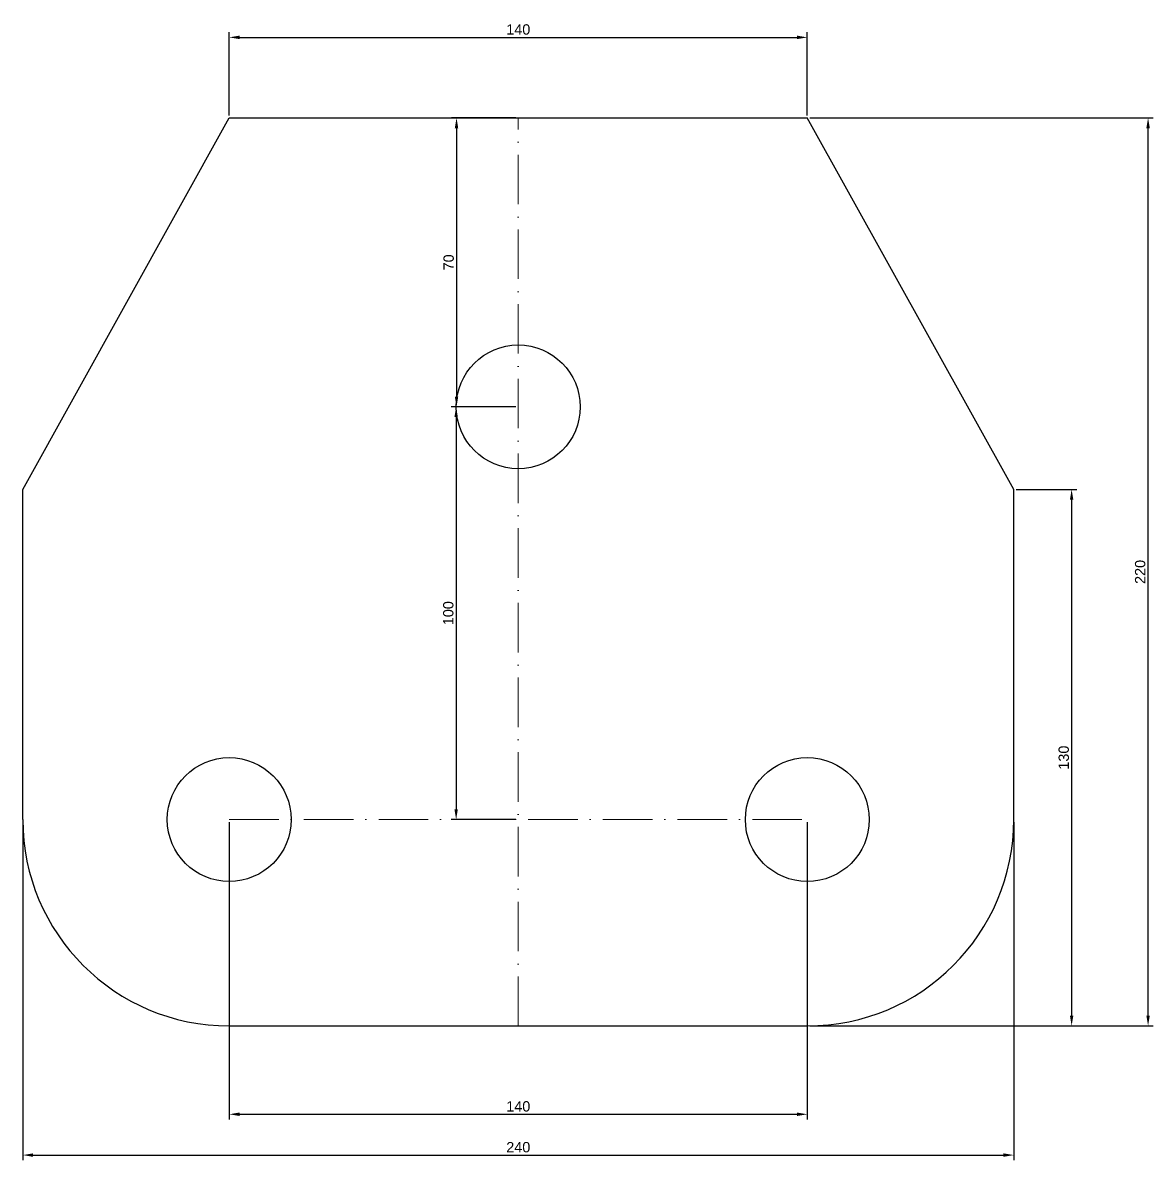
# Model space of a CAD drawing. Header units: millimetres. Extents: x 2433 to 2942, y 547 to 3299.
# Drawn here: x 2650.4 to 2924.2, y 547.3 to 823 of the extents above; entities that cross this region are included whole.
import ezdxf

# ---------------------------------------------------------------- set-up
doc = ezdxf.new("R2010")
doc.units = ezdxf.units.MM
doc.linetypes.add('ACAD_ISO10W100', pattern=[18, 12, -3, 0, -3])
doc.layers.get('0').update_dxf_attribs({"lineweight": 25})
doc.layers.add('eksen çizgisi', color=1, linetype='ACAD_ISO10W100', lineweight=15)
doc.layers.add('ölçülendirme', color=2, linetype='Continuous', lineweight=15)
doc.styles.get("Standard").update_dxf_attribs({"font": 'arial.ttf'})
doc.dimstyles.new('ISO-25', dxfattribs={"dimtxt": 2.5, "dimasz": 2.5, "dimexe": 1.25, "dimexo": 0.625, "dimtad": 1, "dimtxsty": 'Standard', "dimcen": 2.5, "dimadec": 0, "dimazin": 0, "dimtfac": 1, "dimtmove": 0, "dimatfit": 3, "dimfxl": 1, "dimarcsym": 0})

# ---------------------------------------------------------------- blocks, each defined once
blk = doc.blocks.new('*D556')
at = {"layer": 'Defpoints', "color": 0, "transparency": 16777216}
for p in [(2840.38, 819.42), (2700.38, 799.9), (2840.38, 799.9)]:
    blk.add_point(p, dxfattribs=at)
at = {"layer": 'ölçülendirme', "color": 0, "lineweight": -2, "transparency": 16777216}
for p, q in [((2700.38, 800.52), (2700.38, 820.67)), ((2702.88, 819.42), (2837.88, 819.42)), ((2840.38, 800.52), (2840.38, 820.67))]:
    blk.add_line(p, q, dxfattribs=at)
at = {"layer": 'ölçülendirme', "color": 0, "transparency": 16777216}
for points in [[(2702.88, 819.84), (2702.88, 819), (2700.38, 819.42)], [(2837.88, 819.84), (2837.88, 819), (2840.38, 819.42)]]:
    blk.add_solid(points, dxfattribs=at)
at = {"layer": 'ölçülendirme', "color": 0, "transparency": 16777216, "insert": (2770.38, 821.32), "char_height": 2.5, "attachment_point": 5}
blk.add_mtext('140', dxfattribs=at)
blk = doc.blocks.new('*D557')
at = {"layer": 'Defpoints', "color": 0, "transparency": 16777216}
for p in [(2770.38, 799.9), (2755.43, 729.9), (2770.38, 729.9)]:
    blk.add_point(p, dxfattribs=at)
at = {"layer": 'ölçülendirme', "color": 0, "lineweight": -2, "transparency": 16777216}
for p, q in [((2769.75, 799.9), (2754.18, 799.9)), ((2755.43, 797.4), (2755.43, 732.4)), ((2769.75, 729.9), (2754.18, 729.9))]:
    blk.add_line(p, q, dxfattribs=at)
at = {"layer": 'ölçülendirme', "color": 0, "transparency": 16777216}
for points in [[(2755.01, 797.4), (2755.84, 797.4), (2755.43, 799.9)], [(2755.01, 732.4), (2755.84, 732.4), (2755.43, 729.9)]]:
    blk.add_solid(points, dxfattribs=at)
at = {"layer": 'ölçülendirme', "color": 0, "transparency": 16777216, "insert": (2753.53, 764.9), "char_height": 2.5, "attachment_point": 5, "rotation": 90}
blk.add_mtext('70', dxfattribs=at)
blk = doc.blocks.new('*D558')
at = {"layer": 'Defpoints', "color": 0, "transparency": 16777216}
for p in [(2770.38, 729.9), (2755.34, 629.9), (2770.38, 629.9)]:
    blk.add_point(p, dxfattribs=at)
at = {"layer": 'ölçülendirme', "color": 0, "lineweight": -2, "transparency": 16777216}
for p, q in [((2769.75, 729.9), (2754.09, 729.9)), ((2755.34, 727.4), (2755.34, 632.4)), ((2769.75, 629.9), (2754.09, 629.9))]:
    blk.add_line(p, q, dxfattribs=at)
at = {"layer": 'ölçülendirme', "color": 0, "transparency": 16777216}
for points in [[(2754.92, 727.4), (2755.75, 727.4), (2755.34, 729.9)], [(2754.92, 632.4), (2755.75, 632.4), (2755.34, 629.9)]]:
    blk.add_solid(points, dxfattribs=at)
at = {"layer": 'ölçülendirme', "color": 0, "transparency": 16777216, "insert": (2753.44, 679.9), "char_height": 2.5, "attachment_point": 5, "rotation": 90}
blk.add_mtext('100', dxfattribs=at)
blk = doc.blocks.new('*D559')
at = {"layer": 'Defpoints', "color": 0, "transparency": 16777216}
for p in [(2700.38, 629.9), (2840.38, 629.9), (2840.38, 558.49)]:
    blk.add_point(p, dxfattribs=at)
at = {"layer": 'ölçülendirme', "color": 0, "lineweight": -2, "transparency": 16777216}
for p, q in [((2700.38, 629.27), (2700.38, 557.24)), ((2840.38, 629.27), (2840.38, 557.24)), ((2702.88, 558.49), (2837.88, 558.49))]:
    blk.add_line(p, q, dxfattribs=at)
at = {"layer": 'ölçülendirme', "color": 0, "transparency": 16777216}
for points in [[(2702.88, 558.91), (2702.88, 558.07), (2700.38, 558.49)], [(2837.88, 558.91), (2837.88, 558.07), (2840.38, 558.49)]]:
    blk.add_solid(points, dxfattribs=at)
at = {"layer": 'ölçülendirme', "color": 0, "transparency": 16777216, "insert": (2770.38, 560.39), "char_height": 2.5, "attachment_point": 5}
blk.add_mtext('140', dxfattribs=at)
blk = doc.blocks.new('*D560')
at = {"layer": 'Defpoints', "color": 0, "transparency": 16777216}
for p in [(2650.38, 629.9), (2890.38, 629.9), (2890.38, 548.6)]:
    blk.add_point(p, dxfattribs=at)
at = {"layer": 'ölçülendirme', "color": 0, "lineweight": -2, "transparency": 16777216}
for p, q in [((2650.38, 629.27), (2650.38, 547.35)), ((2890.38, 629.27), (2890.38, 547.35)), ((2652.88, 548.6), (2887.88, 548.6))]:
    blk.add_line(p, q, dxfattribs=at)
at = {"layer": 'ölçülendirme', "color": 0, "transparency": 16777216}
for points in [[(2652.88, 549.02), (2652.88, 548.18), (2650.38, 548.6)], [(2887.88, 549.02), (2887.88, 548.18), (2890.38, 548.6)]]:
    blk.add_solid(points, dxfattribs=at)
at = {"layer": 'ölçülendirme', "color": 0, "transparency": 16777216, "insert": (2770.38, 550.5), "char_height": 2.5, "attachment_point": 5}
blk.add_mtext('240', dxfattribs=at)
blk = doc.blocks.new('*D561')
at = {"layer": 'Defpoints', "color": 0, "transparency": 16777216}
for p in [(2840.38, 799.9), (2922.91, 799.9), (2840.38, 579.9)]:
    blk.add_point(p, dxfattribs=at)
at = {"layer": 'ölçülendirme', "color": 0, "lineweight": -2, "transparency": 16777216}
for p, q in [((2841, 799.9), (2924.16, 799.9)), ((2922.91, 582.4), (2922.91, 797.4)), ((2841, 579.9), (2924.16, 579.9))]:
    blk.add_line(p, q, dxfattribs=at)
at = {"layer": 'ölçülendirme', "color": 0, "transparency": 16777216}
for points in [[(2922.49, 797.4), (2923.32, 797.4), (2922.91, 799.9)], [(2922.49, 582.4), (2923.32, 582.4), (2922.91, 579.9)]]:
    blk.add_solid(points, dxfattribs=at)
at = {"layer": 'ölçülendirme', "color": 0, "transparency": 16777216, "insert": (2921, 689.9), "char_height": 2.5, "attachment_point": 5, "rotation": 90}
blk.add_mtext('220', dxfattribs=at)
blk = doc.blocks.new('*D562')
at = {"layer": 'Defpoints', "color": 0, "transparency": 16777216}
for p in [(2890.38, 709.9), (2840.38, 579.9), (2904.39, 579.9)]:
    blk.add_point(p, dxfattribs=at)
at = {"layer": 'ölçülendirme', "color": 0, "lineweight": -2, "transparency": 16777216}
for p, q in [((2891, 709.9), (2905.64, 709.9)), ((2904.39, 707.4), (2904.39, 582.4)), ((2841, 579.9), (2905.64, 579.9))]:
    blk.add_line(p, q, dxfattribs=at)
at = {"layer": 'ölçülendirme', "color": 0, "transparency": 16777216}
for points in [[(2903.98, 707.4), (2904.81, 707.4), (2904.39, 709.9)], [(2903.98, 582.4), (2904.81, 582.4), (2904.39, 579.9)]]:
    blk.add_solid(points, dxfattribs=at)
at = {"layer": 'ölçülendirme', "color": 0, "transparency": 16777216, "insert": (2902.49, 644.9), "char_height": 2.5, "attachment_point": 5, "rotation": 90}
blk.add_mtext('130', dxfattribs=at)

msp = doc.modelspace()

# ---------------------------------------------------------------- linework, layer by layer
for p, q in [((2650.379, 709.895), (2700.379, 799.895)), ((2700.379, 799.895), (2840.379, 799.895)), ((2890.379, 709.895), (2840.379, 799.895)), ((2650.379, 629.895), (2650.379, 709.895)), ((2890.379, 629.895), (2890.379, 709.895)), ((2700.379, 579.895), (2840.379, 579.895)), ((2840.379, 579.895), (2840.379, 579.895))]:
    msp.add_line(p, q)
for centre in [(2770.379, 729.895), (2700.379, 629.895), (2840.379, 629.895)]:
    msp.add_circle(centre, 15)
for centre, start, end in [((2700.379, 629.895), 180, 270), ((2840.379, 629.895), 270, 0)]:
    msp.add_arc(centre, 50, start, end)
at = {"layer": 'eksen çizgisi'}
for p, q in [((2770.379, 579.895), (2770.379, 799.895)), ((2700.379, 629.895), (2840.379, 629.895))]:
    msp.add_line(p, q, dxfattribs=at)

# ---------------------------------------------------------------- dimensions: what is measured, and where the dimension line sits
at = {"layer": 'ölçülendirme'}
for base, p1, p2, picture, middle in [((2840.379, 819.42), (2700.379, 799.895), (2840.379, 799.895), '*D556', (2770.379, 821.321)), ((2890.379, 548.6), (2650.379, 629.895), (2890.379, 629.895), '*D560', (2770.379, 550.501)), ((2840.379, 558.489), (2700.379, 629.895), (2840.379, 629.895), '*D559', (2770.379, 560.39))]:
    dim = msp.add_linear_dim(base=base, p1=p1, p2=p2, dimstyle='ISO-25', dxfattribs=at)
    dim.commit()
    dim.dimension.update_dxf_attribs({"geometry": picture, "text_midpoint": middle})
for base, p1, p2, picture, middle in [((2755.428, 729.895), (2770.379, 799.895), (2770.379, 729.895), '*D557', (2753.526, 764.895)), ((2922.906, 799.895), (2840.379, 579.895), (2840.379, 799.895), '*D561', (2921.005, 689.895)), ((2755.338, 629.895), (2770.379, 729.895), (2770.379, 629.895), '*D558', (2753.437, 679.895)), ((2904.395, 579.895), (2890.379, 709.895), (2840.379, 579.895), '*D562', (2902.493, 644.895))]:
    dim = msp.add_linear_dim(base=base, p1=p1, p2=p2, angle=90, dimstyle='ISO-25', dxfattribs=at)
    dim.commit()
    dim.dimension.update_dxf_attribs({"geometry": picture, "text_midpoint": middle})

doc.saveas('drawing.dxf')
